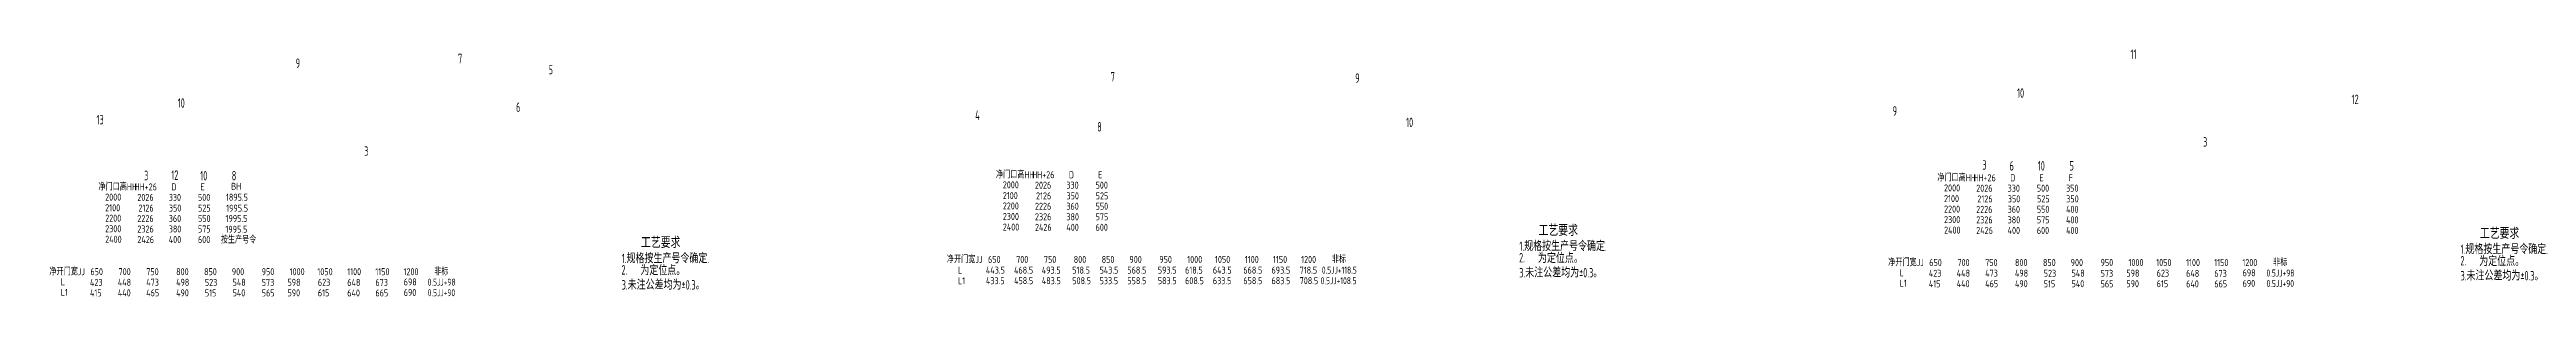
# Model space of a CAD drawing. Header units: inches. Extents: x 14216 to 120088, y -27128 to 23559.
# Drawn here: x 18958 to 22477, y 5861 to 6213 of the extents above; entities that cross this region are included whole.
import ezdxf

# ---------------------------------------------------------------- set-up
doc = ezdxf.new("R2010")
doc.units = ezdxf.units.IN
doc.header["$LTSCALE"] = 0.3
doc.header["$MEASUREMENT"] = 0
doc.layers.add('2', color=2, linetype='Continuous')
doc.layers.add('7', color=4, linetype='Continuous')
doc.layers.add('粗实线', color=7, linetype='Continuous', lineweight=30)
doc.styles.add('HZ', font='isocp2.shx', dxfattribs={"width": 0.7, "bigfont": 'hztxt.shx'})

msp = doc.modelspace()

# ---------------------------------------------------------------- texts
at = {"layer": '2', "style": 'HZ'}
for s, width, p in [('净门口高HH', 0.75, (19027.8, 6012.2)), ('HH+26', 0.75, (19079.1, 6012.2)), ('D', 0.75, (19131.4, 6012.2)), ('E', 0.75, (19172.9, 6012.2)), ('BH', 0.75, (19216.5, 6013)), ('净门口高HH', 0.75, (20302.9, 6029.5)), ('2000', 0.75, (20312.6, 6015.1)), ('HH+26', 0.75, (20354.2, 6029.5)), ('2026', 0.75, (20358.3, 6014.7)), ('330', 0.75, (20402.9, 6014.7)), ('D', 0.75, (20406.5, 6029.5)), ('500', 0.75, (20444.4, 6014.7)), ('E', 0.75, (20448, 6029.5)), ('净门口高HH', 0.75, (21640.1, 6025.2)), ('2000', 0.75, (21649.7, 6010.7)), ('HH+26', 0.75, (21691.3, 6025.2)), ('2026', 0.75, (21695.4, 6010.3)), ('330', 0.75, (21740, 6010.3)), ('D', 0.75, (21743.7, 6025.2)), ('500', 0.75, (21781.5, 6010.3)), ('E', 0.75, (21785.2, 6025.2)), ('350', 0.75, (21823, 6010.3)), ('F', 0.75, (21826.7, 6025.2)), ('2000', 0.75, (19037.5, 5997.7)), ('2100', 0.75, (19037.5, 5982.5)), ('2026', 0.75, (19083.2, 5997.3)), ('2126', 0.75, (19084.7, 5982.1)), ('330', 0.75, (19127.8, 5997.3)), ('350', 0.75, (19128, 5982.1)), ('500', 0.75, (19169.3, 5997.3)), ('525', 0.75, (19169.5, 5982.1)), ('1895.5', 0.75, (19209, 5997.5)), ('1995.5', 0.75, (19209.4, 5982)), ('2100', 0.75, (20312.6, 5999.8)), ('2200', 0.75, (20312.6, 5985.1)), ('2226', 0.75, (20358.3, 5984.7)), ('2126', 0.75, (20359.8, 5999.4)), ('360', 0.75, (20402.9, 5984.7)), ('350', 0.75, (20403.1, 5999.4)), ('550', 0.75, (20444.4, 5984.7)), ('525', 0.75, (20444.6, 5999.4)), ('2100', 0.75, (21649.7, 5995.5)), ('2200', 0.75, (21649.7, 5980.7)), ('2226', 0.75, (21695.4, 5980.3)), ('2126', 0.75, (21697, 5995.1)), ('360', 0.75, (21740, 5980.3)), ('350', 0.75, (21740.3, 5995.1)), ('550', 0.75, (21781.5, 5980.3)), ('525', 0.75, (21781.8, 5995.1)), ('400', 0.75, (21823, 5980.3)), ('350', 0.75, (21823.3, 5995.1)), ('2200', 0.75, (19037.5, 5967.7)), ('2300', 0.75, (19037.5, 5952.7)), ('2400', 0.75, (19037.5, 5937.7)), ('2226', 0.75, (19083.2, 5967.3)), ('2326', 0.75, (19083.2, 5952.3)), ('2426', 0.75, (19083.2, 5937.3)), ('360', 0.75, (19127.8, 5967.3)), ('380', 0.75, (19127.8, 5952.3)), ('400', 0.75, (19127.8, 5937.3)), ('550', 0.75, (19169.3, 5967.3)), ('575', 0.75, (19169.3, 5952.3)), ('600', 0.75, (19169.3, 5937.3)), ('按生产号令', 0.75, (19201.6, 5936.8)), ('1995.5', 0.75, (19208.3, 5951.9)), ('1995.5', 0.75, (19208.5, 5967.3)), ('2300', 0.75, (20312.6, 5970.1)), ('2400', 0.75, (20312.6, 5955.1)), ('2326', 0.75, (20358.3, 5969.7)), ('2426', 0.75, (20358.3, 5954.7)), ('380', 0.75, (20402.9, 5969.7)), ('400', 0.75, (20402.9, 5954.7)), ('575', 0.75, (20444.4, 5969.7)), ('600', 0.75, (20444.4, 5954.7)), ('2300', 0.75, (21649.7, 5965.7)), ('2400', 0.75, (21649.7, 5950.7)), ('2326', 0.75, (21695.4, 5965.3)), ('2426', 0.75, (21695.4, 5950.3)), ('380', 0.75, (21740, 5965.3)), ('400', 0.75, (21740, 5950.3)), ('575', 0.75, (21781.5, 5965.3)), ('600', 0.75, (21781.5, 5950.3)), ('400', 0.75, (21823, 5965.3)), ('400', 0.75, (21823, 5950.3)), ('净开门宽JJ', 0.75, (20233.2, 5909)), ('650', 0.75, (20291.6, 5909)), ('700', 0.75, (20331.6, 5909)), ('750', 0.75, (20371, 5909)), ('800', 0.75, (20413.4, 5909)), ('850', 0.75, (20453.1, 5909)), ('900', 0.75, (20492.5, 5909)), ('950', 0.75, (20534.9, 5909)), ('1000', 0.75, (20574.6, 5909)), ('1050', 0.75, (20614, 5909)), ('1100', 0.75, (20656.4, 5909)), ('1150', 0.75, (20696.4, 5909)), ('1200', 0.75, (20736.4, 5909)), ('非标', 0.75, (20780, 5909)), ('净开门宽JJ', 0.75, (21570.3, 5904.6)), ('650', 0.75, (21628.7, 5904.6)), ('700', 0.75, (21668.7, 5904.6)), ('750', 0.75, (21708.1, 5904.6)), ('800', 0.75, (21750.5, 5904.6)), ('850', 0.75, (21790.2, 5904.6)), ('900', 0.75, (21829.6, 5904.6)), ('950', 0.75, (21872, 5904.6)), ('1000', 0.75, (21911.7, 5904.6)), ('1050', 0.75, (21951.1, 5904.6)), ('1100', 0.75, (21993.5, 5904.6)), ('1150', 0.75, (22033.5, 5904.6)), ('1200', 0.75, (22073.5, 5904.6)), ('非标', 0.75, (22117.1, 5904.6)), ('净开门宽JJ', 0.75, (18958.1, 5891.6)), ('L', 0.75, (18974.4, 5877.2)), ('423', 0.75, (19015.9, 5876.3)), ('650', 0.75, (19016.5, 5891.6)), ('448', 0.75, (19055.5, 5876.5)), ('700', 0.75, (19056.5, 5891.6)), ('473', 0.75, (19095.8, 5876.5)), ('750', 0.75, (19095.9, 5891.6)), ('498', 0.75, (19138.2, 5876.5)), ('800', 0.75, (19138.3, 5891.6)), ('850', 0.75, (19178, 5891.6)), ('523', 0.75, (19179.1, 5876.3)), ('900', 0.75, (19217.4, 5891.6)), ('548', 0.75, (19218.5, 5876.5)), ('950', 0.75, (19259.8, 5891.6)), ('573', 0.75, (19259.9, 5876.3)), ('598', 0.75, (19296.5, 5876.5)), ('1000', 0.75, (19299.5, 5891.6)), ('1050', 0.75, (19338.9, 5891.6)), ('623', 0.75, (19339.6, 5876.5)), ('1100', 0.75, (19381.3, 5891.6)), ('648', 0.75, (19381.4, 5876.3)), ('1150', 0.75, (19421.3, 5891.6)), ('673', 0.75, (19421.4, 5876.3)), ('1200', 0.75, (19461.3, 5891.6)), ('698', 0.75, (19461.6, 5877)), ('0.5JJ+98', 0.7, (19495.6, 5876.7)), ('非标', 0.75, (19504.9, 5891.6)), ('L', 0.75, (20249, 5893.8)), ('L1', 0.75, (20249, 5878.8)), ('443.5', 0.75, (20288.6, 5893.8)), ('433.5', 0.75, (20288.6, 5878.8)), ('468.5', 0.75, (20328.6, 5893.8)), ('458.5', 0.75, (20328.6, 5878.8)), ('493.5', 0.75, (20368, 5893.8)), ('483.5', 0.75, (20368, 5878.8)), ('518.5', 0.75, (20411.3, 5893.8)), ('508.5', 0.75, (20411.3, 5878.8)), ('543.5', 0.75, (20450.1, 5893.8)), ('533.5', 0.75, (20450.1, 5878.8)), ('568.5', 0.75, (20489.5, 5893.8)), ('558.5', 0.75, (20489.5, 5878.8)), ('593.5', 0.75, (20532.8, 5893.8)), ('583.5', 0.75, (20532.8, 5878.8)), ('618.5', 0.75, (20571.6, 5893.8)), ('608.5', 0.75, (20571.6, 5878.8)), ('643.5', 0.75, (20611, 5893.8)), ('633.5', 0.75, (20611, 5878.8)), ('668.5', 0.75, (20654.3, 5893.8)), ('658.5', 0.75, (20654.3, 5878.8)), ('693.5', 0.75, (20694.3, 5893.8)), ('683.5', 0.75, (20694.3, 5878.8)), ('718.5', 0.75, (20734.3, 5893.8)), ('708.5', 0.75, (20734.3, 5878.8)), ('0.5JJ+108.5', 0.7, (20764.1, 5878.8)), ('0.5JJ+118.5', 0.7, (20765.8, 5893.8)), ('L', 0.75, (21586.6, 5890.2)), ('L1', 0.75, (21586.6, 5875.2)), ('423', 0.75, (21628.1, 5889.3)), ('415', 0.75, (21628.1, 5874.3)), ('448', 0.75, (21667.7, 5889.5)), ('440', 0.75, (21667.7, 5874.5)), ('473', 0.75, (21708.1, 5889.5)), ('465', 0.75, (21708.1, 5874.5)), ('498', 0.75, (21750.4, 5889.5)), ('490', 0.75, (21750.4, 5874.5)), ('523', 0.75, (21791.3, 5889.3)), ('515', 0.75, (21791.3, 5874.3)), ('548', 0.75, (21830.8, 5889.5)), ('540', 0.75, (21830.8, 5874.5)), ('573', 0.75, (21872.1, 5889.2)), ('565', 0.75, (21872.1, 5874.2)), ('598', 0.75, (21908.7, 5889.5)), ('590', 0.75, (21908.7, 5874.5)), ('623', 0.75, (21951.8, 5889.5)), ('615', 0.75, (21951.8, 5874.5)), ('648', 0.75, (21993.6, 5889.2)), ('640', 0.75, (21993.6, 5874.2)), ('673', 0.75, (22033.6, 5889.2)), ('665', 0.75, (22033.6, 5874.2)), ('698', 0.75, (22073.8, 5890)), ('690', 0.75, (22073.8, 5875)), ('0.5JJ+98', 0.7, (22107.8, 5889.7)), ('0.5JJ+90', 0.7, (22107.8, 5874.7)), ('L1', 0.75, (18974.4, 5862.2)), ('415', 0.75, (19015.9, 5861.3)), ('440', 0.75, (19055.5, 5861.5)), ('465', 0.75, (19095.8, 5861.5)), ('490', 0.75, (19138.2, 5861.5)), ('515', 0.75, (19179.1, 5861.3)), ('540', 0.75, (19218.5, 5861.5)), ('565', 0.75, (19259.9, 5861.3)), ('590', 0.75, (19296.5, 5861.5)), ('615', 0.75, (19339.6, 5861.5)), ('640', 0.75, (19381.4, 5861.3)), ('665', 0.75, (19421.4, 5861.3)), ('690', 0.75, (19461.6, 5862)), ('0.5JJ+90', 0.7, (19495.6, 5861.7))]:
    msp.add_text(s, height=10, dxfattribs=dict(at, width=width)).set_placement(p)
at = {"layer": '2', "color": 6, "style": 'HZ', "width": 0.7}
for s, p in [('1.规格按生产号令确定.', (19771.3, 5908.7)), ('2.', (21046, 5909.7)), ('1.规格按生产号令确定.', (21046.4, 5926)), ('为定位点。', (21072.8, 5908.9)), ('1.规格按生产号令确定.', (22383.5, 5921.6)), ('2.', (22383.2, 5905.4)), ('为定位点。', (22409.9, 5904.6)), ('2.', (19770.9, 5892.4)), ('3.未注公差均为±0.3。', (19771.2, 5871.1)), ('为定位点。', (19797.7, 5891.6)), ('3.未注公差均为±0.3。', (21046.3, 5888.4)), ('3.未注公差均为±0.3。', (22383.4, 5884.1))]:
    msp.add_text(s, height=13.5, dxfattribs=at).set_placement(p)
at = {"layer": '7', "style": 'HZ', "width": 0.7}
for s, p in [('9', (19308.1, 6186.4)), ('7', (19538.7, 6193)), ('11', (21914.5, 6199.2)), ('5', (19667.4, 6177.3)), ('7', (20465.9, 6167.1)), ('9', (20813.2, 6165.1)), ('10', (19140.5, 6129.7)), ('6', (19621.1, 6123.9)), ('4', (20273.4, 6112.4)), ('9', (21576.6, 6118.5)), ('10', (21753.4, 6143.9)), ('12', (22228.6, 6135)), ('13', (19025.2, 6106.1)), ('8', (20446.7, 6095.9)), ('10', (20885.5, 6102.2)), ('3', (22017.7, 6074.4)), ('3', (19405.4, 6061.4)), ('3', (21704.1, 6041.6)), ('6', (21742.7, 6040.4)), ('10', (21782.8, 6040.4)), ('5', (21827.9, 6040.5)), ('3', (19092.9, 6026.6)), ('12', (19131.4, 6027.2)), ('10', (19172.5, 6026.3)), ('8', (19217.3, 6026.5))]:
    msp.add_text(s, height=13.5, dxfattribs=at).set_placement(p)
at = {"layer": '粗实线', "color": 3, "linetype": 'Continuous', "lineweight": -3, "style": 'HZ', "width": 0.7}
for p in [(19798.6, 5930.2), (21073.7, 5947.5), (22410.8, 5943.2)]:
    msp.add_text('工艺要求', height=16, dxfattribs=at).set_placement(p)

doc.saveas('drawing.dxf')
